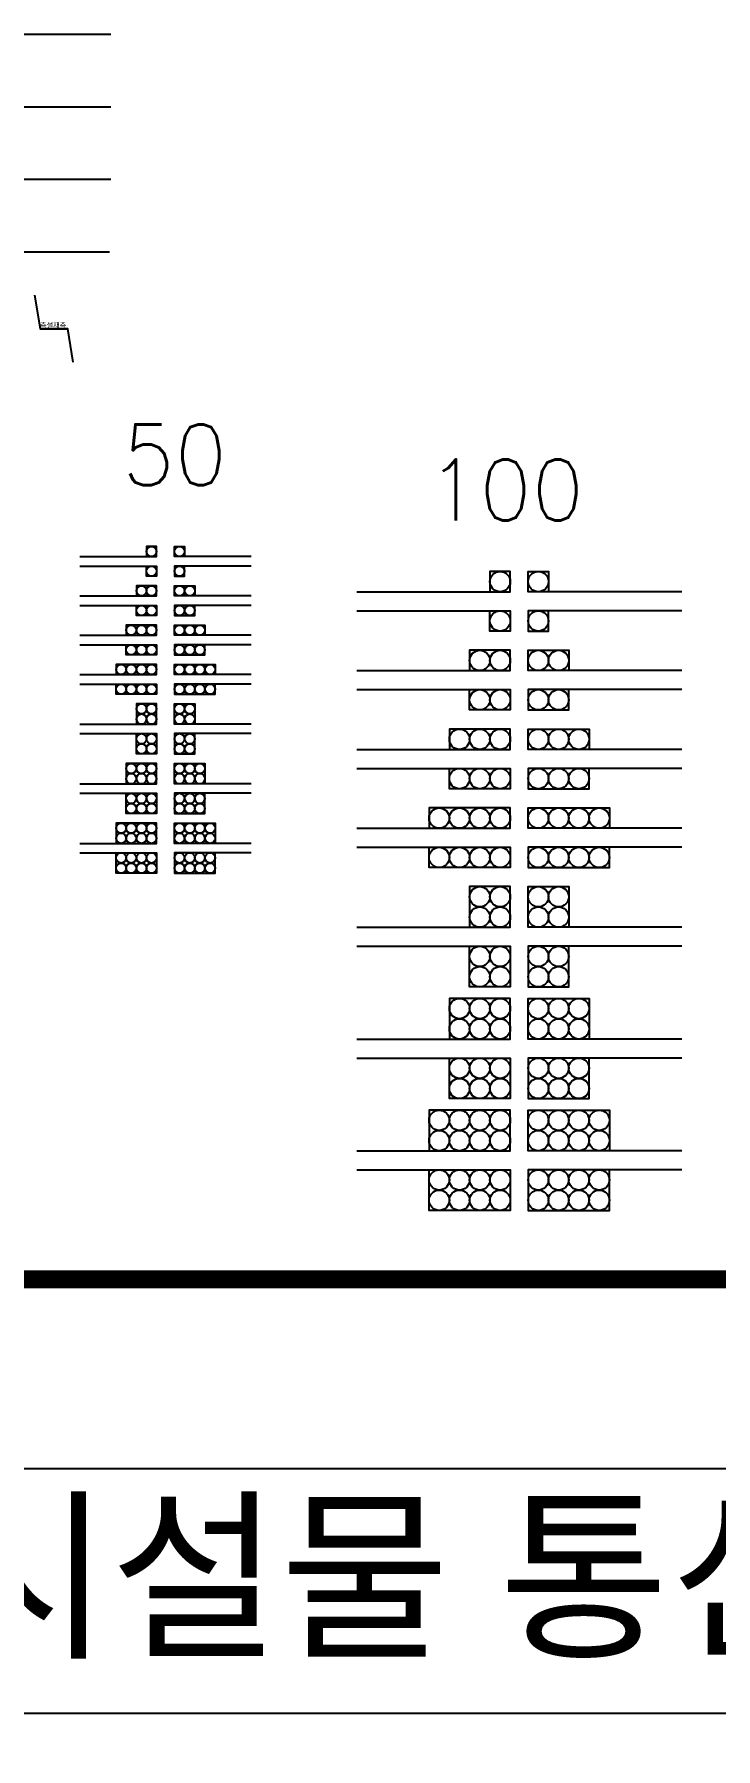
# Model space of a CAD drawing. Extents: x 195598 to 195766, y 493336 to 493776.
# Drawn here: x 195656 to 195689.6, y 493689 to 493773.4 of the extents above; entities that cross this region are included whole.
import ezdxf

# ---------------------------------------------------------------- set-up
doc = ezdxf.new("R2010")
doc.units = 0
doc.header["$LTSCALE"] = 0.5
doc.header["$MEASUREMENT"] = 0
for name, color, linetype in [('_현장_수정', 6, 'Continuous'), ('SD911', 7, 'Continuous'), ('SD983', 7, 'Continuous'), ('통신범례외곽', 7, 'Continuous')]:
    doc.layers.add(name, color=color, linetype=linetype)
doc.styles.add('GG', font='NGULIM.TTF')
doc.styles.add('GHS', font='romans', dxfattribs={"bigfont": 'ghs'})
doc.styles.add('굴림', font='')
doc.styles.get('굴림').set_extended_font_data('Gulim')

msp = doc.modelspace()

# ---------------------------------------------------------------- linework, layer by layer
at = {"layer": '_현장_수정'}
for points in [[(195656.058, 493760.564), (195656.323, 493758.916), (195657.695, 493758.916)], [(195657.96, 493757.268), (195657.695, 493758.916), (195656.323, 493758.916)]]:
    msp.add_lwpolyline(points, dxfattribs=at)
at = {"layer": 'SD911'}
for points in [[(195615.413, 493765.637), (195624.597, 493773.416), (195659.808, 493773.416)], [(195615.413, 493762.069), (195624.597, 493769.848), (195659.808, 493769.848)], [(195615.413, 493758.501), (195624.597, 493766.28), (195659.808, 493766.28)], [(195615.413, 493754.933), (195624.597, 493762.712), (195659.745, 493762.712)]]:
    msp.add_lwpolyline(points, dxfattribs=at)
at = {"layer": 'SD983'}
for points in [[(195658.282, 493747.697), (195662.063, 493747.697), (195662.063, 493748.197), (195661.563, 493748.197), (195661.563, 493747.697)], [(195666.723, 493747.697), (195662.942, 493747.697), (195662.942, 493748.197), (195663.442, 493748.197), (195663.442, 493747.697)], [(195658.282, 493747.229), (195662.063, 493747.229), (195662.063, 493746.729), (195661.563, 493746.729), (195661.563, 493747.229)], [(195666.723, 493747.229), (195662.942, 493747.229), (195662.942, 493746.729), (195663.442, 493746.729), (195663.442, 493747.229)], [(195658.282, 493745.76), (195662.063, 493745.76), (195662.063, 493746.26), (195661.063, 493746.26), (195661.063, 493745.76)], [(195666.723, 493745.76), (195662.942, 493745.76), (195662.942, 493746.26), (195663.942, 493746.26), (195663.942, 493745.76)], [(195671.911, 493745.965), (195679.471, 493745.965), (195679.471, 493746.965), (195678.471, 493746.965), (195678.471, 493745.965)], [(195687.912, 493745.965), (195680.351, 493745.965), (195680.351, 493746.965), (195681.351, 493746.965), (195681.351, 493745.965)], [(195658.282, 493745.292), (195662.063, 493745.292), (195662.063, 493744.792), (195661.063, 493744.792), (195661.063, 493745.292)], [(195666.723, 493745.292), (195662.942, 493745.292), (195662.942, 493744.792), (195663.942, 493744.792), (195663.942, 493745.292)], [(195671.911, 493745.028), (195679.471, 493745.028), (195679.471, 493744.028), (195678.471, 493744.028), (195678.471, 493745.028)], [(195687.912, 493745.028), (195680.351, 493745.028), (195680.351, 493744.028), (195681.351, 493744.028), (195681.351, 493745.028)], [(195658.282, 493743.823), (195662.063, 493743.823), (195662.063, 493744.323), (195660.563, 493744.323), (195660.563, 493743.823)], [(195666.723, 493743.823), (195662.942, 493743.823), (195662.942, 493744.323), (195664.442, 493744.323), (195664.442, 493743.823)], [(195658.282, 493743.355), (195662.063, 493743.355), (195662.063, 493742.855), (195660.563, 493742.855), (195660.563, 493743.355)], [(195666.723, 493743.355), (195662.942, 493743.355), (195662.942, 493742.855), (195664.442, 493742.855), (195664.442, 493743.355)], [(195671.911, 493742.084), (195679.471, 493742.084), (195679.471, 493743.084), (195677.471, 493743.084), (195677.471, 493742.084)], [(195687.912, 493742.084), (195680.351, 493742.084), (195680.351, 493743.084), (195682.351, 493743.084), (195682.351, 493742.084)], [(195658.282, 493741.887), (195662.063, 493741.887), (195662.063, 493742.387), (195660.063, 493742.387), (195660.063, 493741.887)], [(195666.723, 493741.887), (195662.942, 493741.887), (195662.942, 493742.387), (195664.942, 493742.387), (195664.942, 493741.887)], [(195658.282, 493741.418), (195662.063, 493741.418), (195662.063, 493740.918), (195660.063, 493740.918), (195660.063, 493741.418)], [(195666.723, 493741.418), (195662.942, 493741.418), (195662.942, 493740.918), (195664.942, 493740.918), (195664.942, 493741.418)], [(195671.911, 493741.147), (195679.471, 493741.147), (195679.471, 493740.147), (195677.471, 493740.147), (195677.471, 493741.147)], [(195687.912, 493741.147), (195680.351, 493741.147), (195680.351, 493740.147), (195682.351, 493740.147), (195682.351, 493741.147)], [(195658.282, 493739.45), (195662.063, 493739.45), (195662.063, 493740.45), (195661.063, 493740.45), (195661.063, 493739.45)], [(195666.723, 493739.45), (195662.942, 493739.45), (195662.942, 493740.45), (195663.942, 493740.45), (195663.942, 493739.45)], [(195658.282, 493738.981), (195662.063, 493738.981), (195662.063, 493737.981), (195661.063, 493737.981), (195661.063, 493738.981)], [(195666.723, 493738.981), (195662.942, 493738.981), (195662.942, 493737.981), (195663.942, 493737.981), (195663.942, 493738.981)], [(195671.911, 493738.203), (195679.471, 493738.203), (195679.471, 493739.203), (195676.471, 493739.203), (195676.471, 493738.203)], [(195687.912, 493738.203), (195680.351, 493738.203), (195680.351, 493739.203), (195683.351, 493739.203), (195683.351, 493738.203)], [(195658.282, 493736.513), (195662.063, 493736.513), (195662.063, 493737.513), (195660.563, 493737.513), (195660.563, 493736.513)], [(195666.723, 493736.513), (195662.942, 493736.513), (195662.942, 493737.513), (195664.442, 493737.513), (195664.442, 493736.513)], [(195671.911, 493737.266), (195679.471, 493737.266), (195679.471, 493736.266), (195676.471, 493736.266), (195676.471, 493737.266)], [(195687.912, 493737.266), (195680.351, 493737.266), (195680.351, 493736.266), (195683.351, 493736.266), (195683.351, 493737.266)], [(195658.282, 493736.044), (195662.063, 493736.044), (195662.063, 493735.044), (195660.563, 493735.044), (195660.563, 493736.044)], [(195666.723, 493736.044), (195662.942, 493736.044), (195662.942, 493735.044), (195664.442, 493735.044), (195664.442, 493736.044)], [(195671.911, 493734.321), (195679.471, 493734.321), (195679.471, 493735.321), (195675.471, 493735.321), (195675.471, 493734.321)], [(195687.912, 493734.321), (195680.351, 493734.321), (195680.351, 493735.321), (195684.351, 493735.321), (195684.351, 493734.321)], [(195658.282, 493733.576), (195662.063, 493733.576), (195662.063, 493734.576), (195660.063, 493734.576), (195660.063, 493733.576)], [(195666.723, 493733.576), (195662.942, 493733.576), (195662.942, 493734.576), (195664.942, 493734.576), (195664.942, 493733.576)], [(195658.282, 493733.108), (195662.063, 493733.108), (195662.063, 493732.108), (195660.063, 493732.108), (195660.063, 493733.108)], [(195666.723, 493733.108), (195662.942, 493733.108), (195662.942, 493732.108), (195664.942, 493732.108), (195664.942, 493733.108)], [(195671.911, 493733.384), (195679.471, 493733.384), (195679.471, 493732.384), (195675.471, 493732.384), (195675.471, 493733.384)], [(195687.912, 493733.384), (195680.351, 493733.384), (195680.351, 493732.384), (195684.351, 493732.384), (195684.351, 493733.384)], [(195671.911, 493729.448), (195679.471, 493729.448), (195679.471, 493731.448), (195677.471, 493731.448), (195677.471, 493729.448)], [(195687.912, 493729.448), (195680.351, 493729.448), (195680.351, 493731.448), (195682.351, 493731.448), (195682.351, 493729.448)], [(195671.911, 493728.511), (195679.471, 493728.511), (195679.471, 493726.511), (195677.471, 493726.511), (195677.471, 493728.511)], [(195687.912, 493728.511), (195680.351, 493728.511), (195680.351, 493726.511), (195682.351, 493726.511), (195682.351, 493728.511)], [(195671.911, 493723.944), (195679.471, 493723.944), (195679.471, 493725.944), (195676.471, 493725.944), (195676.471, 493723.944)], [(195687.912, 493723.944), (195680.351, 493723.944), (195680.351, 493725.944), (195683.351, 493725.944), (195683.351, 493723.944)], [(195671.911, 493723.007), (195679.471, 493723.007), (195679.471, 493721.007), (195676.471, 493721.007), (195676.471, 493723.007)], [(195687.912, 493723.007), (195680.351, 493723.007), (195680.351, 493721.007), (195683.351, 493721.007), (195683.351, 493723.007)], [(195671.911, 493718.441), (195679.471, 493718.441), (195679.471, 493720.441), (195675.471, 493720.441), (195675.471, 493718.441)], [(195687.912, 493718.441), (195680.351, 493718.441), (195680.351, 493720.441), (195684.351, 493720.441), (195684.351, 493718.441)], [(195671.911, 493717.504), (195679.471, 493717.504), (195679.471, 493715.504), (195675.471, 493715.504), (195675.471, 493717.504)], [(195687.912, 493717.504), (195680.351, 493717.504), (195680.351, 493715.504), (195684.351, 493715.504), (195684.351, 493717.504)]]:
    msp.add_lwpolyline(points, dxfattribs=at)
for centre, radius in [((195661.813, 493747.947), 0.25), ((195663.192, 493747.947), 0.25), ((195661.813, 493746.979), 0.25), ((195663.192, 493746.979), 0.25), ((195661.313, 493746.01), 0.25), ((195661.813, 493746.01), 0.25), ((195663.192, 493746.01), 0.25), ((195663.692, 493746.01), 0.25), ((195678.971, 493746.465), 0.5), ((195680.851, 493746.465), 0.5), ((195661.313, 493745.042), 0.25), ((195661.813, 493745.042), 0.25), ((195663.192, 493745.042), 0.25), ((195663.692, 493745.042), 0.25), ((195678.971, 493744.528), 0.5), ((195680.851, 493744.528), 0.5), ((195660.813, 493744.073), 0.25), ((195661.313, 493744.073), 0.25), ((195661.813, 493744.073), 0.25), ((195663.192, 493744.073), 0.25), ((195663.692, 493744.073), 0.25), ((195664.192, 493744.073), 0.25), ((195660.813, 493743.105), 0.25), ((195661.313, 493743.105), 0.25), ((195661.813, 493743.105), 0.25), ((195663.192, 493743.105), 0.25), ((195663.692, 493743.105), 0.25), ((195664.192, 493743.105), 0.25), ((195677.971, 493742.584), 0.5), ((195678.971, 493742.584), 0.5), ((195680.851, 493742.584), 0.5), ((195681.851, 493742.584), 0.5), ((195660.313, 493742.137), 0.25), ((195660.813, 493742.137), 0.25), ((195661.313, 493742.137), 0.25), ((195661.813, 493742.137), 0.25), ((195663.192, 493742.137), 0.25), ((195663.692, 493742.137), 0.25), ((195664.192, 493742.137), 0.25), ((195664.692, 493742.137), 0.25), ((195660.313, 493741.168), 0.25), ((195660.813, 493741.168), 0.25), ((195661.313, 493741.168), 0.25), ((195661.813, 493741.168), 0.25), ((195663.192, 493741.168), 0.25), ((195663.692, 493741.168), 0.25), ((195664.192, 493741.168), 0.25), ((195664.692, 493741.168), 0.25), ((195677.971, 493740.647), 0.5), ((195678.971, 493740.647), 0.5), ((195680.851, 493740.647), 0.5), ((195681.851, 493740.647), 0.5), ((195661.313, 493740.2), 0.25), ((195661.813, 493740.2), 0.25), ((195663.192, 493740.2), 0.25), ((195663.692, 493740.2), 0.25), ((195661.313, 493739.7), 0.25), ((195661.813, 493739.7), 0.25), ((195663.192, 493739.7), 0.25), ((195663.692, 493739.7), 0.25), ((195661.313, 493738.731), 0.25), ((195661.813, 493738.731), 0.25), ((195663.192, 493738.731), 0.25), ((195663.692, 493738.731), 0.25), ((195676.971, 493738.703), 0.5), ((195677.971, 493738.703), 0.5), ((195678.971, 493738.703), 0.5), ((195680.851, 493738.703), 0.5), ((195681.851, 493738.703), 0.5), ((195682.851, 493738.703), 0.5), ((195661.313, 493738.231), 0.25), ((195661.813, 493738.231), 0.25), ((195663.192, 493738.231), 0.25), ((195663.692, 493738.231), 0.25), ((195660.813, 493737.263), 0.25), ((195660.813, 493736.763), 0.25), ((195661.313, 493737.263), 0.25), ((195661.313, 493736.763), 0.25), ((195661.813, 493737.263), 0.25), ((195661.813, 493736.763), 0.25), ((195663.192, 493737.263), 0.25), ((195663.192, 493736.763), 0.25), ((195663.692, 493737.263), 0.25), ((195663.692, 493736.763), 0.25), ((195664.192, 493737.263), 0.25), ((195664.192, 493736.763), 0.25), ((195676.971, 493736.766), 0.5), ((195677.971, 493736.766), 0.5), ((195678.971, 493736.766), 0.5), ((195680.851, 493736.766), 0.5), ((195681.851, 493736.766), 0.5), ((195682.851, 493736.766), 0.5), ((195660.813, 493735.794), 0.25), ((195660.813, 493735.294), 0.25), ((195661.313, 493735.794), 0.25), ((195661.313, 493735.294), 0.25), ((195661.813, 493735.794), 0.25), ((195661.813, 493735.294), 0.25), ((195663.192, 493735.794), 0.25), ((195663.192, 493735.294), 0.25), ((195663.692, 493735.794), 0.25), ((195663.692, 493735.294), 0.25), ((195664.192, 493735.794), 0.25), ((195664.192, 493735.294), 0.25), ((195675.971, 493734.821), 0.5), ((195676.971, 493734.821), 0.5), ((195677.971, 493734.821), 0.5), ((195678.971, 493734.821), 0.5), ((195680.851, 493734.821), 0.5), ((195681.851, 493734.821), 0.5), ((195682.851, 493734.821), 0.5), ((195683.851, 493734.821), 0.5), ((195660.313, 493734.326), 0.25), ((195660.813, 493734.326), 0.25), ((195661.313, 493734.326), 0.25), ((195661.813, 493734.326), 0.25), ((195663.192, 493734.326), 0.25), ((195663.692, 493734.326), 0.25), ((195664.192, 493734.326), 0.25), ((195664.692, 493734.326), 0.25), ((195660.313, 493733.826), 0.25), ((195660.813, 493733.826), 0.25), ((195661.313, 493733.826), 0.25), ((195661.813, 493733.826), 0.25), ((195663.192, 493733.826), 0.25), ((195663.692, 493733.826), 0.25), ((195664.192, 493733.826), 0.25), ((195664.692, 493733.826), 0.25), ((195660.313, 493732.858), 0.25), ((195660.813, 493732.858), 0.25), ((195661.313, 493732.858), 0.25), ((195661.813, 493732.858), 0.25), ((195663.192, 493732.858), 0.25), ((195663.692, 493732.858), 0.25), ((195664.192, 493732.858), 0.25), ((195664.692, 493732.858), 0.25), ((195675.971, 493732.884), 0.5), ((195676.971, 493732.884), 0.5), ((195677.971, 493732.884), 0.5), ((195678.971, 493732.884), 0.5), ((195680.851, 493732.884), 0.5), ((195681.851, 493732.884), 0.5), ((195682.851, 493732.884), 0.5), ((195683.851, 493732.884), 0.5), ((195660.313, 493732.358), 0.25), ((195660.813, 493732.358), 0.25), ((195661.313, 493732.358), 0.25), ((195661.813, 493732.358), 0.25), ((195663.192, 493732.358), 0.25), ((195663.692, 493732.358), 0.25), ((195664.192, 493732.358), 0.25), ((195664.692, 493732.358), 0.25), ((195677.971, 493730.948), 0.5), ((195678.971, 493730.948), 0.5), ((195680.851, 493730.948), 0.5), ((195681.851, 493730.948), 0.5), ((195677.971, 493729.948), 0.5), ((195678.971, 493729.948), 0.5), ((195680.851, 493729.948), 0.5), ((195681.851, 493729.948), 0.5), ((195677.971, 493728.011), 0.5), ((195678.971, 493728.011), 0.5), ((195680.851, 493728.011), 0.5), ((195681.851, 493728.011), 0.5), ((195677.971, 493727.011), 0.5), ((195678.971, 493727.011), 0.5), ((195680.851, 493727.011), 0.5), ((195681.851, 493727.011), 0.5), ((195676.971, 493725.444), 0.5), ((195677.971, 493725.444), 0.5), ((195678.971, 493725.444), 0.5), ((195680.851, 493725.444), 0.5), ((195681.851, 493725.444), 0.5), ((195682.851, 493725.444), 0.5), ((195676.971, 493724.444), 0.5), ((195677.971, 493724.444), 0.5), ((195678.971, 493724.444), 0.5), ((195680.851, 493724.444), 0.5), ((195681.851, 493724.444), 0.5), ((195682.851, 493724.444), 0.5), ((195676.971, 493722.507), 0.5), ((195677.971, 493722.507), 0.5), ((195678.971, 493722.507), 0.5), ((195680.851, 493722.507), 0.5), ((195681.851, 493722.507), 0.5), ((195682.851, 493722.507), 0.5), ((195676.971, 493721.507), 0.5), ((195677.971, 493721.507), 0.5), ((195678.971, 493721.507), 0.5), ((195680.851, 493721.507), 0.5), ((195681.851, 493721.507), 0.5), ((195682.851, 493721.507), 0.5), ((195675.971, 493719.941), 0.5), ((195676.971, 493719.941), 0.5), ((195677.971, 493719.941), 0.5), ((195678.971, 493719.941), 0.5), ((195680.851, 493719.941), 0.5), ((195681.851, 493719.941), 0.5), ((195682.851, 493719.941), 0.5), ((195683.851, 493719.941), 0.5), ((195675.971, 493718.941), 0.5), ((195676.971, 493718.941), 0.5), ((195677.971, 493718.941), 0.5), ((195678.971, 493718.941), 0.5), ((195680.851, 493718.941), 0.5), ((195681.851, 493718.941), 0.5), ((195682.851, 493718.941), 0.5), ((195683.851, 493718.941), 0.5), ((195675.971, 493717.004), 0.5), ((195676.971, 493717.004), 0.5), ((195677.971, 493717.004), 0.5), ((195678.971, 493717.004), 0.5), ((195680.851, 493717.004), 0.5), ((195681.851, 493717.004), 0.5), ((195682.851, 493717.004), 0.5), ((195683.851, 493717.004), 0.5), ((195675.971, 493716.004), 0.5), ((195676.971, 493716.004), 0.5), ((195677.971, 493716.004), 0.5), ((195678.971, 493716.004), 0.5), ((195680.851, 493716.004), 0.5), ((195681.851, 493716.004), 0.5), ((195682.851, 493716.004), 0.5), ((195683.851, 493716.004), 0.5)]:
    msp.add_circle(centre, radius, dxfattribs=at)
at = {"layer": '통신범례외곽', "const_width": 0.888, "flags": 128}
msp.add_lwpolyline([(195598.867, 493336.465), (195598.867, 493712.11), (195765.108, 493712.11), (195765.108, 493336.465)], dxfattribs=at)
at = {"layer": '통신범례외곽', "flags": 128}
msp.add_lwpolyline([(195632.78, 493702.802), (195732.392, 493702.802), (195732.392, 493690.738), (195632.78, 493690.738)], close=True, dxfattribs=at)

# ---------------------------------------------------------------- texts
at = {"layer": '_현장_수정', "style": 'GG'}
msp.add_text('측설재측', height=0.25, dxfattribs=at).set_placement((195656.323, 493758.966))
at = {"layer": 'SD983', "style": 'GHS'}
for s, p in [('50', (195660.377, 493751.21)), ('100', (195675.38, 493749.479))]:
    msp.add_text(s, height=3, dxfattribs=at).set_placement(p)
at = {"layer": '통신범례외곽', "style": '굴림'}
msp.add_text('지하시설물 통신 코드표', height=6.66296, dxfattribs=at).set_placement((195634.691, 493694.156))

doc.saveas('drawing.dxf')
